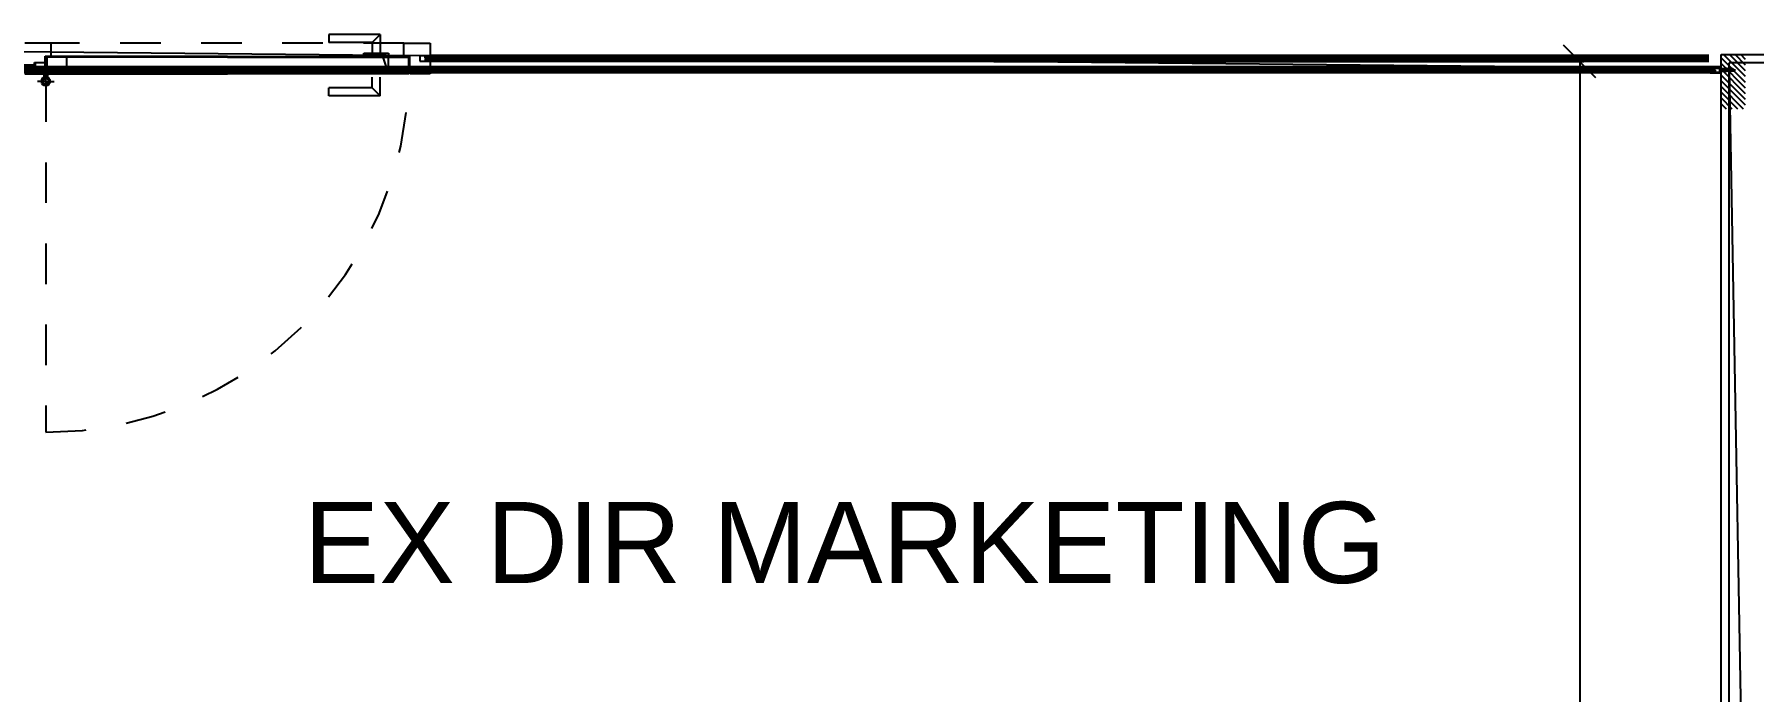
# Model space of a CAD drawing. Header units: millimetres. Extents: x 182 to 305, y 81 to 164.
# Drawn here: x 273.519 to 277.761, y 112.808 to 114.43 of the extents above; entities that cross this region are included whole.
import ezdxf

# ---------------------------------------------------------------- set-up
doc = ezdxf.new("R2010")
doc.units = ezdxf.units.MM
doc.linetypes.add('DASHDOT', pattern=[1, 0.5, -0.25, 0, -0.25])
doc.linetypes.add('DASHED2', pattern=[0.375, 0.25, -0.125])
for name, color, linetype in [('00 existente muro', 7, 'Continuous'), ('ACCESORIOS', 7, 'Continuous'), ('estructura', 7, 'Continuous'), ('LADRILLO HU 018', 7, 'Continuous'), ('madera', 7, 'Continuous'), ('PERFIL', 7, 'Continuous'), ('proyeciones', 7, 'Continuous'), ('REVOQUES', 7, 'Continuous'), ('Sectores', 3, 'Continuous'), ('VIDRO', 7, 'Continuous')]:
    doc.layers.add(name, color=color, linetype=linetype)
doc.layers.add('DIMENSION', color=1, linetype='Continuous', lineweight=25)
doc.styles.add('ARIALNARROW', font='ARIALN.TTF')
doc.styles.add('MtXpl_Arial_Unicode_', font='ARIALUNI.ttf')
doc.dimstyles.new('C', dxfattribs={"dimscale": 1.5, "dimtxt": 0.15, "dimasz": 0.08, "dimexe": 0.01, "dimexo": 0, "dimgap": 0.025, "dimtad": 1, "dimzin": 0, "dimdsep": 46, "dimtxsty": 'ARIALNARROW', "dimblk": 'OBLIQUE', "dimcen": 0, "dimclrd": 256, "dimclre": 256, "dimclrt": 256, "dimadec": 0, "dimazin": 0, "dimtfac": 1.666667, "dimtofl": 0, "dimtmove": 0, "dimatfit": 0, "dimldrblk": 'OBLIQUE', "dimfxl": 0.1, "dimtolj": 1, "dimtzin": 0, "dimarcsym": 0})

# ---------------------------------------------------------------- blocks, each defined once
blk = doc.blocks.new('_Oblique')
at = {"layer": 'estructura', "color": 0, "lineweight": -2}
blk.add_line((-0.5, -0.5), (0.5, 0.5), dxfattribs=at)
blk = doc.blocks.new('*D41')
at = {"layer": 'Defpoints', "color": 0}
for p in [(275.886414, 114.362708), (276.432419, 109.962148), (277.332419, 109.962148)]:
    blk.add_point(p, dxfattribs=at)
at = {"layer": 'DIMENSION', "lineweight": -2}
for p, q in [((275.886414, 114.362708), (277.342419, 114.362708)), ((277.332419, 114.362708), (277.332419, 109.962148)), ((276.432419, 109.962148), (277.342419, 109.962148))]:
    blk.add_line(p, q, dxfattribs=at)
at = {"layer": 'DIMENSION', "lineweight": -2, "xscale": 0.08, "yscale": 0.08, "zscale": 0.08}
for p, rotation in [((277.332419, 114.362708), 90), ((277.332419, 109.962148), 270)]:
    blk.add_blockref('_Oblique', p, dxfattribs=dict(at, rotation=rotation))
at = {"layer": 'DIMENSION', "insert": (277.230842, 112.162428), "char_height": 0.15, "attachment_point": 5, "rotation": 90, "style": 'ARIALNARROW'}
blk.add_mtext('\\A1;4.40', dxfattribs=at)

msp = doc.modelspace()

# ---------------------------------------------------------------- hatches: boundary and pattern name
at = {"layer": 'proyeciones'}
h = msp.add_hatch(dxfattribs=at)
h.set_pattern_fill('_USER', color=252, scale=0.0005, angle=135, style=0, pattern_type=0)
h.set_pattern_definition([(135, (277.68110894, 114.34214875), (-0.000353553, -0.000353553), [])])
h.paths.add_polyline_path([(277.65466, 114.335899), (277.65466, 114.334649), (277.680609, 114.334649, 0.41421356), (277.681109, 114.335149), (277.681109, 114.349149, 0.41421356), (277.680609, 114.349649), (277.65466, 114.349649), (277.65466, 114.348399), (277.679359, 114.348399, -0.41421356), (277.679859, 114.347899), (277.679859, 114.336399, -0.41421356), (277.679359, 114.335899)])

# ---------------------------------------------------------------- linework, layer by layer
at = {"color": 252, "linetype": 'Continuous'}
for p, q in [((277.741683, 114.31126), (277.681109, 114.371834)), ((277.741683, 114.325402), (277.687436, 114.379649)), ((277.741683, 114.339544), (277.701579, 114.379649)), ((277.741683, 114.353687), (277.715721, 114.379649)), ((277.741683, 114.367829), (277.729863, 114.379649)), ((277.741683, 114.297118), (277.681109, 114.357692)), ((277.741683, 114.282976), (277.681109, 114.34355)), ((277.741683, 114.268834), (277.681109, 114.329408)), ((277.681477, 114.345674, 0.000001), (277.685227, 114.345149, 0.000001)), ((277.681477, 114.338624, 0.000001), (277.685227, 114.339149, 0.000001)), ((277.741683, 114.254692), (277.681109, 114.315266)), ((277.736728, 114.245504), (277.681109, 114.301123)), ((277.722586, 114.245504), (277.681109, 114.286981)), ((277.708444, 114.245504), (277.681109, 114.272839)), ((277.694302, 114.245504), (277.681109, 114.258697))]:
    msp.add_line(p, q, dxfattribs=at)
at = {"color": 252, "linetype": 'DASHDOT', "ltscale": 5}
msp.add_line((277.675974, 114.342149, 0.000001), (277.716991, 114.342149, 0.000001), dxfattribs=at)
at = {"color": 252, "ltscale": 0.01}
msp.add_lwpolyline([(269.166106, 114.429649), (269.186106, 109.962148), (277.780636, 109.962148), (277.701952, 114.344624)], close=True, dxfattribs=at)
at = {"color": 252, "linetype": 'Continuous', "elevation": 0.000001}
for points in [[(277.677984, 114.342529), (277.677984, 114.341779), (277.677984, 114.341779), (277.677234, 114.341779), (277.677234, 114.341779), (277.677234, 114.339904), (277.677234, 114.339904, 0.414214), (277.677984, 114.339154), (277.677984, 114.339154), (277.679034, 114.339154), (277.679034, 114.339154), (277.679034, 114.345154), (277.679034, 114.345154), (277.677984, 114.345154), (277.677984, 114.345154, 0.414214), (277.677234, 114.344404), (277.677234, 114.344404), (277.677234, 114.342529), (277.677234, 114.342529), (277.677966, 114.342529)], [(277.681477, 114.345149), (277.692202, 114.345149), (277.692202, 114.345149, -0.414214), (277.692727, 114.344624), (277.692727, 114.344624), (277.692727, 114.344024), (277.692727, 114.344024), (277.695727, 114.344024), (277.695727, 114.344024), (277.695727, 114.345149), (277.695727, 114.345149), (277.690337, 114.346137), (277.690337, 114.346137), (277.690408, 114.346886), (277.690408, 114.346886), (277.696747, 114.345724), (277.696747, 114.345724, -0.362052), (277.697977, 114.344249), (277.697977, 114.344249), (277.697977, 114.344024), (277.697977, 114.344024), (277.700227, 114.344024), (277.700227, 114.344024), (277.700227, 114.344624), (277.700227, 114.344624, -0.414214), (277.700752, 114.345149), (277.700752, 114.345149), (277.701952, 114.345149), (277.701952, 114.345149, -0.414214), (277.702477, 114.344624), (277.702477, 114.344624), (277.702477, 114.344024), (277.702477, 114.344024), (277.704727, 114.344024), (277.704727, 114.344024), (277.704727, 114.344624), (277.704727, 114.344624, -0.414214), (277.705252, 114.345149), (277.705252, 114.345149), (277.706452, 114.345149), (277.706452, 114.345149, -0.414214), (277.706977, 114.344624), (277.706977, 114.344624), (277.706977, 114.344024), (277.706977, 114.344024), (277.709227, 114.344024), (277.709227, 114.344024), (277.709227, 114.344624), (277.709227, 114.344624, -0.414214), (277.709752, 114.345149), (277.709752, 114.345149), (277.709977, 114.345149), (277.709977, 114.345149, -0.414214), (277.711477, 114.343649), (277.711477, 114.343649), (277.711477, 114.343274), (277.711477, 114.343274), (277.702477, 114.342149), (277.702477, 114.342149), (277.711477, 114.341024), (277.711477, 114.341024), (277.711477, 114.340649), (277.711477, 114.340649, -0.414214), (277.709977, 114.339149), (277.709977, 114.339149), (277.709752, 114.339149), (277.709752, 114.339149, -0.414214), (277.709227, 114.339674), (277.709227, 114.339674), (277.709227, 114.340274), (277.709227, 114.340274), (277.706977, 114.340274), (277.706977, 114.340274), (277.706977, 114.339674), (277.706977, 114.339674, -0.414214), (277.706452, 114.339149), (277.706452, 114.339149), (277.705252, 114.339149), (277.705252, 114.339149, -0.414214), (277.704727, 114.339674), (277.704727, 114.339674), (277.704727, 114.340274), (277.704727, 114.340274), (277.702477, 114.340274), (277.702477, 114.340274), (277.702477, 114.339674), (277.702477, 114.339674, -0.414214), (277.701952, 114.339149), (277.701952, 114.339149), (277.700752, 114.339149), (277.700752, 114.339149, -0.414214), (277.700227, 114.339674), (277.700227, 114.339674), (277.700227, 114.340274), (277.700227, 114.340274), (277.697977, 114.340274), (277.697977, 114.340274), (277.697977, 114.34007), (277.697977, 114.34007, -0.355721), (277.69678, 114.338601), (277.69678, 114.338601), (277.690404, 114.337283), (277.690404, 114.337283), (277.690268, 114.338021), (277.690268, 114.338021), (277.695727, 114.339149), (277.695727, 114.339149), (277.695727, 114.340274), (277.695727, 114.340274), (277.692727, 114.340274), (277.692727, 114.340274), (277.692727, 114.339674), (277.692727, 114.339674, -0.414214), (277.692202, 114.339149), (277.692202, 114.339149), (277.681477, 114.339149)]]:
    msp.add_lwpolyline(points, format="xyb", dxfattribs=at)
at = {"layer": '00 existente muro', "color": 252, "lineweight": 18}
for p, q in [((277.681109, 114.245504, 0.000001), (277.681109, 114.379649)), ((277.681109, 114.379649), (277.741683, 114.379649))]:
    msp.add_line(p, q, dxfattribs=at)
at = {"layer": 'ACCESORIOS', "color": 252}
for p, q in [((274.245562, 114.429622, 0.000001), (274.245562, 114.409504, 0.000001)), ((274.372621, 114.429622, 0.000001), (274.245562, 114.429622, 0.000001)), ((274.352959, 114.409504, 0.000001), (274.245562, 114.409504, 0.000001)), ((274.352959, 114.409504, 0.000001), (274.372621, 114.429622, 0.000001)), ((274.352959, 114.409504, 0.000001), (274.352959, 114.383668, 0.000001)), ((274.372621, 114.429622, 0.000001), (274.372621, 114.383668, 0.000001)), ((274.332292, 114.383668, 0.000001), (274.393109, 114.383668, 0.000001)), ((274.332292, 114.374708, 0.000001), (274.332292, 114.383668, 0.000001)), ((274.393109, 114.374708, 0.000001), (274.332292, 114.374708, 0.000001)), ((274.393109, 114.383668, 0.000001), (274.393109, 114.374708, 0.000001)), ((273.543109, 114.332708, 0.000001), (273.543109, 114.323709, 0.000001)), ((273.546109, 114.332708, 0.000001), (273.546109, 114.324568, 0.000001)), ((273.547609, 114.313671, 0.000001), (273.547609, 114.330309, 0.000001)), ((273.549109, 114.332708, 0.000001), (273.549109, 114.324568, 0.000001)), ((273.552109, 114.332708, 0.000001), (273.552109, 114.323709, 0.000001)), ((274.352959, 114.297912, 0.000001), (274.352959, 114.323748, 0.000001)), ((274.372621, 114.277794, 0.000001), (274.372621, 114.323748, 0.000001)), ((273.547609, 114.313671, 0.000001), (273.526935, 114.313671, 0.000001)), ((273.547609, 114.313671, 0.000001), (273.568283, 114.313671, 0.000001)), ((273.547609, 114.313671, 0.000001), (273.547609, 114.297034, 0.000001)), ((274.245562, 114.277794, 0.000001), (274.245562, 114.297912, 0.000001)), ((274.352959, 114.297912, 0.000001), (274.245562, 114.297912, 0.000001)), ((274.372621, 114.277794, 0.000001), (274.245562, 114.277794, 0.000001)), ((274.352959, 114.297912, 0.000001), (274.372621, 114.277794, 0.000001))]:
    msp.add_line(p, q, dxfattribs=at)
msp.add_lwpolyline([(273.519461, 114.350688), (273.458629, 114.350688, -0.144767), (273.458357, 114.350768), (273.456096, 114.352233, -0.481578), (273.45605, 114.3527), (273.457435, 114.354046, -0.195255), (273.457784, 114.354188), (273.519461, 114.354188)], format="xyb", dxfattribs=at)
msp.add_lwpolyline([(273.521011, 114.351688), (273.521011, 114.353188), (273.522261, 114.353188), (273.522261, 114.356638, 0.414214), (273.521461, 114.357438), (273.519461, 114.357438), (273.519461, 114.347438), (273.521461, 114.347438, 0.414214), (273.522261, 114.348238), (273.522261, 114.351688)], format="xyb", close=True, dxfattribs=at)
for radius in [0.011, 0.007]:
    msp.add_circle((273.547609, 114.313671, 0.000001), radius, dxfattribs=at)
at = {"layer": 'LADRILLO HU 018', "color": 252}
for p in [(278.821539, 114.359649), (277.701109, 109.942148)]:
    msp.add_line(p, (277.701109, 114.359649), dxfattribs=at)
at = {"layer": 'madera', "color": 252}
for p, q in [((273.561109, 114.407708), (273.496109, 114.407708)), ((273.561109, 114.375708), (273.561109, 114.407708)), ((274.431109, 114.375708), (274.431109, 114.407708)), ((274.431109, 114.407708), (274.496109, 114.407708)), ((274.496109, 114.407708), (274.496109, 114.376458)), ((273.546109, 114.332708), (273.546109, 114.375708)), ((273.546109, 114.375708), (273.561109, 114.375708)), ((273.996109, 114.374708, 0.000001), (273.549109, 114.374708, 0.000001)), ((273.549109, 114.374708, 0.000001), (273.549109, 114.332708, 0.000001)), ((273.996109, 114.373708, 0.000001), (273.550109, 114.373708, 0.000001)), ((273.550109, 114.373708, 0.000001), (273.550109, 114.333708, 0.000001)), ((273.599109, 114.333708, 0.000001), (273.599109, 114.373708, 0.000001)), ((273.996109, 114.374708, 0.000001), (274.443109, 114.374708, 0.000001)), ((273.996109, 114.373708, 0.000001), (274.442109, 114.373708, 0.000001)), ((274.393109, 114.333708, 0.000001), (274.379606, 114.373708, 0.000001)), ((274.393109, 114.333708, 0.000001), (274.393109, 114.373708, 0.000001)), ((274.446109, 114.375708), (274.431109, 114.375708)), ((274.442109, 114.373708, 0.000001), (274.442109, 114.333708, 0.000001)), ((274.443109, 114.374708, 0.000001), (274.443109, 114.332708, 0.000001)), ((274.446109, 114.332708), (274.446109, 114.375708)), ((274.496109, 114.376458), (274.470609, 114.376458)), ((274.470609, 114.376458), (274.470609, 114.370208)), ((274.470609, 114.370208), (274.470609, 114.363958)), ((274.470609, 114.363958), (274.496109, 114.363958)), ((274.496109, 114.363958), (274.496109, 114.332708)), ((273.496109, 114.332708), (273.546109, 114.332708)), ((273.549109, 114.332708, 0.000001), (273.996109, 114.332708, 0.000001)), ((273.550109, 114.333708, 0.000001), (273.996109, 114.333708, 0.000001)), ((274.442109, 114.333708, 0.000001), (273.996109, 114.333708, 0.000001)), ((274.443109, 114.332708, 0.000001), (273.996109, 114.332708, 0.000001)), ((274.496109, 114.332708), (274.446109, 114.332708))]:
    msp.add_line(p, q, dxfattribs=at)
at = {"layer": 'PERFIL', "color": 252}
for p, q in [((277.680609, 114.349649, 0.000001), (277.65466, 114.349649, 0.000001)), ((277.65466, 114.348399, 0.000001), (277.679359, 114.348399, 0.000001)), ((277.679359, 114.335899, 0.000001), (277.65466, 114.335899, 0.000001)), ((277.65466, 114.334649, 0.000001), (277.680609, 114.334649, 0.000001)), ((277.679859, 114.347899, 0.000001), (277.679859, 114.336399, 0.000001)), ((277.681109, 114.335149, 0.000001), (277.681109, 114.349149, 0.000001))]:
    msp.add_line(p, q, dxfattribs=at)
for centre, radius, start, end in [((277.654739, 114.349024, 0.000001), 0.00063, 97.223372, 262.776628), ((277.654739, 114.335274, 0.000001), 0.00063, 97.223372, 262.776628), ((277.679359, 114.347899, 0.000001), 0.0005, 0, 90), ((277.679359, 114.336399, 0.000001), 0.0005, 270, 0), ((277.680609, 114.349149, 0.000001), 0.0005, 0, 90), ((277.680609, 114.335149, 0.000001), 0.0005, 270, 0)]:
    msp.add_arc(centre, radius, start, end, dxfattribs=at)
at = {"layer": 'proyeciones', "color": 252, "linetype": 'DASHED2', "ltscale": 0.002}
msp.add_line((274.431109, 114.407708), (273.561109, 114.407708), dxfattribs=at)
msp.add_line((274.431109, 114.407708), (273.561109, 114.407708), dxfattribs=at)
at = {"layer": 'proyeciones', "color": 252}
for p, q in [((277.650809, 114.377708), (274.496109, 114.377708)), ((277.650809, 114.377708), (274.496109, 114.377708)), ((274.496109, 114.376458), (277.650809, 114.376458)), ((274.496109, 114.376458), (277.650809, 114.376458)), ((274.496109, 114.363958), (277.650809, 114.363958)), ((274.496109, 114.363958), (277.650809, 114.363958)), ((277.650809, 114.362708), (274.496109, 114.362708)), ((277.650809, 114.362708), (274.496109, 114.362708)), ((277.65466, 114.349649, 0.000001), (270.196106, 114.349649, 0.000001)), ((270.196106, 114.348399, 0.000001), (277.65466, 114.348399, 0.000001)), ((270.196106, 114.335899, 0.000001), (277.65466, 114.335899, 0.000001)), ((277.65466, 114.334649, 0.000001), (270.196106, 114.334649, 0.000001)), ((277.650809, 114.349649), (274.496109, 114.349649)), ((277.650809, 114.349649), (274.496109, 114.349649)), ((274.496109, 114.348399), (277.650809, 114.348399)), ((274.496109, 114.348399), (277.650809, 114.348399)), ((274.496109, 114.335899), (277.650809, 114.335899)), ((274.496109, 114.335899), (277.650809, 114.335899)), ((277.650809, 114.334649), (274.496109, 114.334649)), ((277.650809, 114.334649), (274.496109, 114.334649)), ((277.65466, 114.349649), (277.46508, 114.349649)), ((277.46508, 114.348399, 0.000001), (277.65466, 114.348399, 0.000001)), ((277.665196, 114.347149, 0.000001), (277.46508, 114.347149, 0.000001)), ((277.665196, 114.346149, 0.000001), (277.46508, 114.346149, 0.000001)), ((277.665196, 114.346149, 0.000001), (277.46508, 114.346149, 0.000001)), ((277.666109, 114.346149, 0.000001), (277.46508, 114.346149, 0.000001)), ((277.665196, 114.345149, 0.000001), (277.46508, 114.345149, 0.000001)), ((277.666109, 114.345149, 0.000001), (277.46508, 114.345149, 0.000001)), ((277.666109, 114.344149, 0.000001), (277.46508, 114.344149, 0.000001)), ((277.666109, 114.343149, 0.000001), (277.46508, 114.343149, 0.000001)), ((277.665109, 114.342149, 0.000001), (277.46508, 114.342149, 0.000001)), ((277.665109, 114.342149, 0.000001), (277.46508, 114.342149, 0.000001)), ((277.666109, 114.341149, 0.000001), (277.46508, 114.341149, 0.000001)), ((277.666109, 114.340149, 0.000001), (277.46508, 114.340149, 0.000001)), ((277.665196, 114.339149, 0.000001), (277.46508, 114.339149, 0.000001)), ((277.666109, 114.339149, 0.000001), (277.46508, 114.339149, 0.000001)), ((277.665196, 114.338149, 0.000001), (277.46508, 114.338149, 0.000001)), ((277.665196, 114.338149, 0.000001), (277.46508, 114.338149, 0.000001)), ((277.666109, 114.338149, 0.000001), (277.46508, 114.338149, 0.000001)), ((277.665196, 114.337149, 0.000001), (277.46508, 114.337149, 0.000001)), ((277.46508, 114.335899, 0.000001), (277.65466, 114.335899, 0.000001)), ((277.65466, 114.334649), (277.46508, 114.334649)), ((277.666109, 114.343149, 0.000001), (277.666109, 114.346149, 0.000001)), ((277.666109, 114.341149, 0.000001), (277.666109, 114.338149, 0.000001))]:
    msp.add_line(p, q, dxfattribs=at)
at = {"layer": 'proyeciones', "color": 252, "linetype": 'DASHED2', "ltscale": 0.015}
for p, q in [((273.519461, 114.344438), (273.519461, 114.360438)), ((273.519461, 114.360438), (273.546109, 114.360438)), ((273.546109, 114.344438), (273.519461, 114.344438)), ((273.547609, 114.313671, 0.000001), (273.547609, 113.447952, 0.000001))]:
    msp.add_line(p, q, dxfattribs=at)
msp.add_arc((273.548653, 114.34246, 0.000001), 0.894509, 269.933102, 359.375375, dxfattribs=at)
at = {"layer": 'proyeciones', "color": 252}
for centre, start, end in [((277.665109, 114.346149, 0.000001), 0, 90), ((277.665109, 114.343149, 0.000001), 270, 0), ((277.665109, 114.341149, 0.000001), 0, 90), ((277.665109, 114.338149, 0.000001), 270, 0)]:
    msp.add_arc(centre, 0.001, start, end, dxfattribs=at)
at = {"layer": 'REVOQUES', "color": 252, "ltscale": 5}
for p, q in [((277.681109, 114.379649), (278.801539, 114.379649)), ((277.681109, 109.962148), (277.681109, 114.379649))]:
    msp.add_line(p, q, dxfattribs=at)
at = {"layer": 'VIDRO', "color": 252, "linetype": 'Continuous'}
for p, q in [((277.650809, 114.374208), (274.483809, 114.374208)), ((277.650809, 114.374208), (274.483809, 114.374208)), ((277.650809, 114.374208), (274.483809, 114.374208)), ((274.483809, 114.371208), (274.483809, 114.374208)), ((274.483809, 114.374208), (277.650809, 114.374208)), ((277.650809, 114.373208), (274.483809, 114.373208)), ((277.650809, 114.373208), (274.483809, 114.373208)), ((274.483809, 114.373208), (277.650809, 114.373208)), ((277.650809, 114.372208), (274.483809, 114.372208)), ((274.483809, 114.372208), (277.650809, 114.372208)), ((277.650809, 114.371208), (274.483809, 114.371208)), ((274.483809, 114.371208), (277.650809, 114.371208)), ((277.650809, 114.369208), (274.483809, 114.369208)), ((274.483809, 114.369208), (277.650809, 114.369208)), ((274.483809, 114.369208), (274.483809, 114.366208)), ((277.650809, 114.368208), (274.483809, 114.368208)), ((274.483809, 114.368208), (277.650809, 114.368208)), ((277.650809, 114.367208), (274.483809, 114.367208)), ((277.650809, 114.367208), (274.483809, 114.367208)), ((274.483809, 114.367208), (277.650809, 114.367208)), ((277.650809, 114.366208), (274.483809, 114.366208)), ((277.650809, 114.366208), (274.483809, 114.366208)), ((277.650809, 114.366208), (274.483809, 114.366208)), ((274.483809, 114.366208), (277.650809, 114.366208)), ((274.484722, 114.375208), (277.650809, 114.375208)), ((274.484722, 114.374208), (277.650809, 114.374208)), ((274.484722, 114.374208), (277.650809, 114.374208)), ((274.484722, 114.373208), (277.650809, 114.373208)), ((274.484722, 114.367208), (277.650809, 114.367208)), ((274.484722, 114.366208), (277.650809, 114.366208)), ((274.484722, 114.366208), (277.650809, 114.366208)), ((274.484722, 114.365208), (277.650809, 114.365208)), ((277.650809, 114.375208), (274.484809, 114.375208)), ((277.650809, 114.370208), (274.484809, 114.370208)), ((277.650809, 114.370208), (274.484809, 114.370208)), ((274.484809, 114.370208), (277.650809, 114.370208)), ((274.484809, 114.370208), (277.650809, 114.370208)), ((277.650809, 114.365208), (274.484809, 114.365208)), ((270.183806, 114.346149, 0.000001), (277.666109, 114.346149, 0.000001)), ((270.183806, 114.345149, 0.000001), (277.666109, 114.345149, 0.000001)), ((270.183806, 114.344149, 0.000001), (277.666109, 114.344149, 0.000001)), ((270.183806, 114.343149, 0.000001), (277.666109, 114.343149, 0.000001)), ((270.183806, 114.341149, 0.000001), (277.666109, 114.341149, 0.000001)), ((270.183806, 114.340149, 0.000001), (277.666109, 114.340149, 0.000001)), ((270.183806, 114.339149, 0.000001), (277.666109, 114.339149, 0.000001)), ((270.183806, 114.338149, 0.000001), (277.666109, 114.338149, 0.000001)), ((270.184719, 114.347149, 0.000001), (277.65506, 114.347149, 0.000001)), ((270.184719, 114.346149, 0.000001), (277.666109, 114.346149, 0.000001)), ((270.184719, 114.346149, 0.000001), (277.666109, 114.346149, 0.000001)), ((270.184719, 114.345149, 0.000001), (277.666109, 114.345149, 0.000001)), ((270.184719, 114.339149, 0.000001), (277.666109, 114.339149, 0.000001)), ((270.184719, 114.338149, 0.000001), (277.666109, 114.338149, 0.000001)), ((270.184719, 114.338149, 0.000001), (277.666109, 114.338149, 0.000001)), ((270.184719, 114.337149, 0.000001), (277.652875, 114.337149, 0.000001)), ((270.184806, 114.342149, 0.000001), (277.66511, 114.342149, 0.000001)), ((270.184806, 114.342149, 0.000001), (277.66511, 114.342149, 0.000001)), ((277.650809, 114.346149), (274.483809, 114.346149)), ((277.650809, 114.346149), (274.483809, 114.346149)), ((277.650809, 114.346149), (274.483809, 114.346149)), ((274.483809, 114.346149), (277.650809, 114.346149)), ((277.650809, 114.345149), (274.483809, 114.345149)), ((277.650809, 114.345149), (274.483809, 114.345149)), ((274.483809, 114.345149), (277.650809, 114.345149)), ((277.650809, 114.344149), (274.483809, 114.344149)), ((274.483809, 114.344149), (277.650809, 114.344149)), ((277.650809, 114.343149), (274.483809, 114.343149)), ((274.483809, 114.343149), (277.650809, 114.343149)), ((277.650809, 114.341149), (274.483809, 114.341149)), ((274.483809, 114.341149), (277.650809, 114.341149)), ((277.650809, 114.340149), (274.483809, 114.340149)), ((274.483809, 114.340149), (277.650809, 114.340149)), ((277.650809, 114.339149), (274.483809, 114.339149)), ((277.650809, 114.339149), (274.483809, 114.339149)), ((274.483809, 114.339149), (277.650809, 114.339149)), ((277.650809, 114.338149), (274.483809, 114.338149)), ((277.650809, 114.338149), (274.483809, 114.338149)), ((277.650809, 114.338149), (274.483809, 114.338149)), ((274.483809, 114.338149), (277.650809, 114.338149)), ((274.484722, 114.347149), (277.650809, 114.347149)), ((274.484722, 114.346149), (277.650809, 114.346149)), ((274.484722, 114.346149), (277.650809, 114.346149)), ((274.484722, 114.345149), (277.650809, 114.345149)), ((274.484722, 114.339149), (277.650809, 114.339149)), ((274.484722, 114.338149), (277.650809, 114.338149)), ((274.484722, 114.338149), (277.650809, 114.338149)), ((274.484722, 114.337149), (277.650809, 114.337149)), ((277.650809, 114.347149), (274.484809, 114.347149)), ((277.650809, 114.342149), (274.484809, 114.342149)), ((277.650809, 114.342149), (274.484809, 114.342149)), ((274.484809, 114.342149), (277.650809, 114.342149)), ((274.484809, 114.342149), (277.650809, 114.342149)), ((277.650809, 114.337149), (274.484809, 114.337149))]:
    msp.add_line(p, q, dxfattribs=at)
for centre, start, end in [((274.484809, 114.374208), 90, 180), ((274.484809, 114.371208), 180, 270), ((274.484809, 114.369208), 90, 180), ((274.484809, 114.366208), 180, 270)]:
    msp.add_arc(centre, 0.001, start, end, dxfattribs=at)

# ---------------------------------------------------------------- texts
at = {"layer": 'Sectores', "style": 'MtXpl_Arial_Unicode_'}
msp.add_text('EX DIR MARKETING', height=0.2, dxfattribs=at).set_placement((274.18406, 113.076081))

# ---------------------------------------------------------------- dimensions: what is measured, and where the dimension line sits
at = {"layer": 'DIMENSION'}
dim = msp.add_linear_dim(base=(277.332419, 109.962148), p1=(275.886414, 114.362708), p2=(276.432419, 109.962148), angle=90, dimstyle='C', override={"dimscale": 1, "dimlfac": 1, "dimtxsty": 'ARIALNARROW', "dimtolj": 1}, dxfattribs=at)
dim.commit()
dim.dimension.update_dxf_attribs({"geometry": '*D41', "text_midpoint": (277.230842, 112.162428)})

doc.saveas('drawing.dxf')
